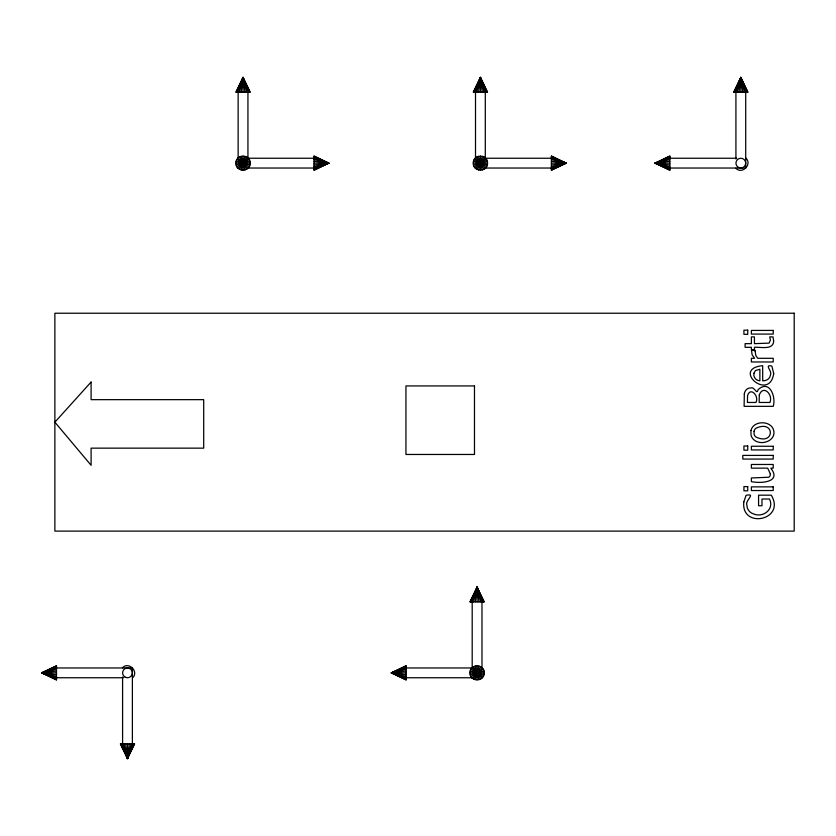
<?xml version="1.0" encoding="UTF-8"?>
<svg xmlns="http://www.w3.org/2000/svg" width="836" height="836" viewBox="0 0 836 836"><rect width="100%" height="100%" fill="white"/><g stroke="black" fill="none" stroke-linecap="round" stroke-linejoin="round"><path stroke-width="1.25" d="M120.583 743.852L127.48 758.545L134.627 743.852L120.342 743.852L127.48 758.545L129.329 743.852M241.196 92.148L243.046 77.455L250.194 92.148L235.898 92.148L243.046 77.455L249.943 92.148M478.558 92.148L480.407 77.455L487.545 92.148L473.26 92.148L480.407 77.455L487.304 92.148M475.245 601.868L477.095 587.175L484.243 601.868L469.947 601.868L477.095 587.175L483.992 601.868M738.972 92.148L740.821 77.455L747.959 92.148L733.674 92.148L740.821 77.455L747.718 92.148M235.898 163.145C235.553 153.96 250.539 153.96 250.194 163.145C250.539 172.32 235.553 172.32 235.898 163.145L250.194 163.145M473.26 163.145C472.915 153.96 487.9 153.96 487.545 163.145C487.9 172.32 472.915 172.32 473.26 163.145L487.545 163.145M469.947 672.855C469.602 663.679 484.587 663.679 484.243 672.855C484.587 682.04 469.602 682.04 469.947 672.855L484.243 672.855M239.472 92.148L243.046 77.455L249.232 92.148M121.293 743.852L127.48 758.545L131.053 743.852M476.833 92.148L480.407 77.455L486.594 92.148M473.521 601.868L477.095 587.175L483.281 601.868M737.247 92.148L740.821 77.455L747.008 92.148M241.196 170.042L244.896 156.238M478.558 170.042L482.257 156.238M475.245 679.762L478.944 665.958M237.988 92.148L243.046 77.455L248.093 92.148M122.432 743.852L127.48 758.545L132.537 743.852M475.35 92.148L480.407 77.455L485.455 92.148M472.037 601.868L477.095 587.175L482.142 601.868M735.764 92.148L740.821 77.455L745.869 92.148M236.86 92.148L243.046 77.455L246.62 92.148M123.906 743.852L127.48 758.545L133.666 743.852M474.221 92.148L480.407 77.455L483.971 92.148M470.908 601.868L477.095 587.175L480.669 601.868M734.635 92.148L740.821 77.455L744.385 92.148M236.139 92.148L243.046 77.455L244.896 92.148M125.63 743.852L127.48 758.545L134.387 743.852M473.5 92.148L480.407 77.455L482.257 92.148M470.187 601.868L477.095 587.175L478.944 601.868M733.914 92.148L740.821 77.455L742.671 92.148M239.472 169.332L246.62 156.949M476.833 169.332L483.971 156.949M473.521 679.051L480.669 666.668M132.537 677.912C139.267 671.663 128.671 661.067 122.432 667.807M237.988 168.193L248.093 158.088M475.35 168.193L485.455 158.088M472.037 677.912L482.142 667.807M236.86 166.709L249.232 159.571M474.221 166.709L486.594 159.571M470.908 676.428L483.281 669.291M314.043 156.238L328.726 163.145L314.043 170.283L314.043 155.998L328.726 163.145L314.043 170.042M551.394 156.238L566.087 163.145L551.394 170.283L551.394 155.998L566.087 163.145L551.394 170.042M669.824 170.042L655.131 163.145L669.824 155.998L669.824 170.283L655.131 163.145L669.824 156.238M56.493 679.762L41.8 672.855L56.493 665.717L56.493 680.002L41.8 672.855L56.493 665.958M406.097 679.762L391.415 672.855L406.097 665.717L406.097 680.002L391.415 672.855L406.097 665.958M314.043 169.332L328.726 163.145L314.043 156.949M551.394 169.332L566.087 163.145L551.394 156.949M669.824 169.332L655.131 163.145L669.824 156.949M56.493 679.051L41.8 672.855L56.493 666.668M406.097 679.051L391.415 672.855L406.097 666.668M314.043 168.193L328.726 163.145L314.043 158.088M551.394 168.193L566.087 163.145L551.394 158.088M669.824 168.193L655.131 163.145L669.824 158.088M56.493 677.912L41.8 672.855L56.493 667.807M406.097 677.912L391.415 672.855L406.097 667.807M236.139 164.995L249.943 161.296M473.5 164.995L487.304 161.296M470.187 674.704L483.992 671.005M314.043 166.709L328.726 163.145L314.043 159.571M551.394 166.709L566.087 163.145L551.394 159.571M669.824 166.709L655.131 163.145L669.824 159.571M56.493 676.428L41.8 672.855L56.493 669.291M406.097 676.428L391.415 672.855L406.097 669.291M314.043 164.995L328.726 163.145L314.043 161.296M551.394 164.995L566.087 163.145L551.394 161.296M669.824 164.995L655.131 163.145L669.824 161.296M56.493 674.704L41.8 672.855L56.493 671.005M406.097 674.704L391.415 672.855L406.097 671.005M247.153 158.244L314.043 158.244M484.514 158.244L551.394 158.244M669.824 158.244L736.715 158.244M314.043 163.145L328.726 163.145M551.394 163.145L566.087 163.145M655.131 163.145L669.824 163.145M238.803 168.036L238.145 167.378M247.153 168.036L314.043 168.036M476.165 168.036L475.506 167.378M484.514 168.036L551.394 168.036M669.824 168.036L745.712 168.036L745.712 92.148M56.493 667.964L132.381 667.964L132.381 743.852M406.097 667.964L472.988 667.964M41.8 672.855L56.493 672.855M391.415 672.855L406.097 672.855M56.493 677.756L123.373 677.756M406.097 677.756L472.988 677.756M481.337 677.756L481.985 677.097M473.5 161.296L487.304 164.995M236.139 161.296L249.943 164.995M470.187 671.005L483.992 674.704M474.221 159.571L486.594 166.709M236.86 159.571L249.232 166.709M470.908 669.291L483.281 676.428M735.764 168.193C742.013 174.933 752.609 164.337 745.869 158.088M475.35 158.088L485.455 168.193M237.988 158.088L248.093 168.193M472.037 667.807L482.142 677.912M476.833 156.949L483.971 169.332M239.472 156.949L246.62 169.332M473.521 666.668L480.669 679.051M478.558 156.238L482.257 170.042M475.245 665.958L478.944 679.762M241.196 156.238L244.896 170.042M740.821 77.455L740.821 92.148M735.92 92.148L735.92 159.028M485.298 92.148L485.298 159.028M481.985 601.868L481.985 669.396M480.407 77.455L480.407 92.148M480.407 155.998L480.407 170.283M477.095 587.175L477.095 601.868M477.095 665.717L477.095 680.002M475.506 92.148L475.506 159.028M472.194 601.868L472.194 668.748M247.937 92.148L247.937 159.028M243.046 77.455L243.046 92.148M243.046 155.998L243.046 170.283M238.145 92.148L238.145 159.028M127.48 743.852L127.48 758.545M122.589 676.972L122.589 743.852M755.19 351.475L755.807 355.53L757.719 358.299L773.216 358.299L773.216 361.978L751.386 361.978L751.386 358.299L754.626 358.299L752.118 354.798L751.501 350.409L755.336 350.409L755.19 351.475M747.541 395.564L747.415 402.461L755.943 402.461C759.36 396.264 750.509 386.326 747.541 395.564M744.322 393.955L744.113 406.338L773.216 406.338C776.247 396.943 769.486 378.959 758.043 389.743C756.946 395.606 754.427 386.127 750.686 387.967C747.259 387.737 744.636 390.715 744.322 393.955M759.297 394.989L759.161 402.461L769.914 402.461C773.331 394.529 763.153 384.33 759.297 394.989M773.718 373.567C769.392 402.168 731.051 368.655 762.683 365.687L762.683 380.819C766.173 381.049 769.946 378.907 770.395 375.197C772.777 371.299 763.467 364.005 771.889 366.095L773.718 373.567M743.8 502.008C740.936 529.376 786.227 520.18 771.283 495.184L758.576 495.184L758.576 505.738L761.972 505.738L761.972 499.019L769.496 499.019C774.596 509.187 763.195 517.892 753.79 514.025C749.944 512.928 746.799 509.406 746.935 505.289C744.573 500.597 756.737 493.052 746.088 495.309L743.8 502.008M773.645 340.952C773.54 350.566 759.934 346.7 754.438 347.316L754.438 349.803L751.386 349.803L751.386 347.316L745.116 347.316L745.116 343.648L751.386 343.648L751.386 336.887L754.438 336.887L754.438 343.648L769.047 343.136L770.416 340.053L769.716 336.887L773.018 336.887L773.645 340.952M770.322 473.813L770.228 475.088A2.821 2.821 0 0 1 768.702 477.251L751.386 477.952L751.386 481.63C760.666 483.626 781.994 482.456 770.792 468.139L773.216 468.139L773.216 464.471L751.386 464.471L751.386 468.139L767.688 468.139L770.322 473.813M753.915 373.295C753.027 377.026 756.058 380.735 759.872 380.819L759.872 369.261L755.493 370.515L753.915 373.295M750.968 430.54L750.968 434.73A8.705 8.705 0 0 0 753.811 439.715C761.544 446.675 777.982 440.091 773.07 428.659C769.026 420.205 753.058 420.884 750.968 430.54M754.072 431.292L754.072 433.988A4.974 4.974 0 0 0 756.005 437.061C775.066 446.079 775.15 419.223 756.005 428.241A4.943 4.943 0 0 0 754.072 431.292M91.093 382.052L54.873 422.17L91.093 465.286L91.093 448.148L203.702 448.148L203.702 399.66L91.093 399.66L91.093 382.052M794.2 313.228L54.873 313.228L54.873 531.111L794.2 531.111L794.2 313.228M747.729 330.168L743.925 330.168L743.925 334.348L747.729 334.348L747.729 330.168M773.216 330.419L751.386 330.419L751.386 334.086L773.216 334.086L773.216 330.419M474.482 385.929L405.941 385.929L405.941 454.47L474.482 454.47L474.482 385.929M747.729 446.006L743.925 446.006L743.925 450.186L747.729 450.186L747.729 446.006M773.216 446.257L751.386 446.257L751.386 449.935L773.216 449.935L773.216 446.257M773.216 455.401L742.807 455.401L742.807 459.079L773.216 459.079L773.216 455.401M747.729 486.604L743.925 486.604L743.925 490.795L747.729 490.795L747.729 486.604M773.216 486.865L751.386 486.865L751.386 490.533L773.216 490.533L773.216 486.865M738.366 167.378A4.901 4.901 0 0 0 745.712 163.145A4.901 4.901 0 0 0 738.366 158.903A4.901 4.901 0 0 0 738.366 167.378M125.034 677.097A4.901 4.901 0 0 0 132.381 672.855A4.901 4.901 0 0 0 125.034 668.622A4.901 4.901 0 0 0 125.034 677.097"/></g></svg>
